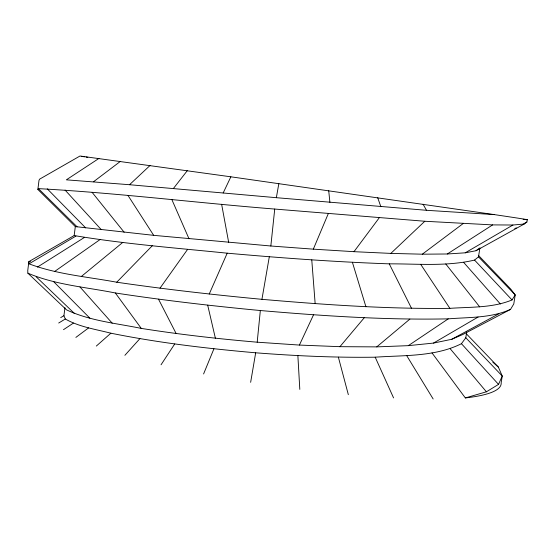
<?xml version="1.0" encoding="UTF-8"?>
<svg xmlns="http://www.w3.org/2000/svg" width="555" height="555" viewBox="0 0 555 555"><rect width="100%" height="100%" fill="white"/><g stroke="black" fill="none" stroke-linecap="round" stroke-linejoin="round"><path stroke-width="0.83" d="M479.915 247.814L478.493 256.861L474.553 260.08C446.671 266.629 417.631 263.75 389.263 263.847C335.144 261.967 281.135 257.95 227.203 253.184C176.15 247.981 124.785 244.04 74.169 235.563L28.867 261.62L27.75 270.59L27.868 273.164L66.482 309.836C89.848 320.894 116.203 323.26 141.261 328.394C179.709 334.498 218.406 338.862 257.187 342.192L260.344 310.529C322.816 315.913 385.503 320.166 448.246 318.861C469.086 317.155 491.057 318.175 510.524 309.385L513.77 303.987L515.22 294.927L510.801 289.148L478.479 255.432M523.157 219.28A245.199 0.819 8.1 0 0 494.234 214.591L230.873 176.809L79.989 156.01L39.592 179.168L39.003 180.382L37.872 189.456L75.314 226.6L153.679 235.341L270.84 246.004L274.732 209.055L424.811 221.258L492.611 224.9L512.938 225.018L524.17 224.033L526.882 222.028L527.25 219.738M466.693 332.063L465.798 337.752L461.448 343.705C434.919 356.914 404.019 355.158 375.201 357.191C335.31 357.753 295.44 355.887 255.682 352.793C207.147 348.547 158.668 342.844 110.882 333.194C95.509 329.254 79.282 326.95 65.31 319L63.929 315.719L64.956 307.664M74.169 235.563L75.314 226.6M250.645 382.333L255.682 352.793M30.456 261.377L28.867 261.62L29.033 263.826C57.061 274.427 87.454 276.765 116.737 282.217C164.967 289.266 213.404 294.754 261.932 299.325L269.314 256.757M98.929 158.439L66.357 179.834L129.537 184.718L276.348 197.691L278.846 183.601M203.588 373.959L213.925 348.804M270.84 246.004L313.325 249.153L328.262 213.71M209.228 294.039L227.203 253.184M431.998 352.911L465.34 397.935L486.416 391.802L498.536 384.379L502.24 376.033L498.362 367.084L466.2 333.659M257.187 342.192L299.409 345.071L313.526 314.824M223.179 192.953L230.873 176.809M261.932 299.325C324.425 304.723 387.113 309.107 449.883 308.351C470.654 306.873 492.424 308.08 512.029 299.95L515.22 294.927L478.493 256.861M37.872 189.456L38.413 188.631C117.355 192.967 195.929 202.769 274.732 209.055M161.04 364.781L174.714 343.975M159.993 288.191L187.576 249.417M313.325 249.153L353.979 251.679L379.183 217.879M173.389 188.527L187.285 170.676M299.409 345.071L339.924 346.681L364.26 317.751M124.882 355.318L139.895 338.654M116.737 282.217L152.292 245.74M353.979 251.679L390.831 253.399L424.811 221.258M129.537 184.718L150.044 165.473M96.32 346.063L110.882 333.194M339.924 346.681L376.755 346.882L409.861 319.118M81.301 276.501L122.801 242.389M93.49 181.769L120.4 161.373M390.831 253.399L422.306 254.19L463.05 223.637M75.875 337.412L88.578 327.922M422.306 254.19L447.295 253.989L465.236 252.816L476.017 250.728L479.263 248.3M54.758 271.381L100.039 239.573M376.755 346.882L408.32 345.654L448.246 318.861M63.499 329.67L73.406 323.114M447.295 253.989L492.611 224.9M37.428 267.101L84.416 237.443M58.698 323.024L65.31 319M29.033 263.826L75.917 236.09M408.32 345.654L433.517 343.08L478.084 317.044M60.717 317.585L63.929 315.719M465.236 252.816L512.938 225.018M476.017 250.728L524.17 224.033M514.762 228.681L516.275 227.848M523.851 223.693L526.882 222.028M433.517 343.08L451.749 339.285L498.82 313.811M510.524 309.385L462.898 334.464L451.749 339.285M494.234 214.591L426.483 210.296L276.348 197.691M27.868 273.164C55.493 284.916 86.122 287.15 115.329 292.964C163.468 300.331 211.857 305.93 260.344 310.529M81.287 156.323L84.54 156.836M86.171 157.093L87.801 157.356M492.812 362.179L498.362 367.084M36.207 276.827L74.62 313.651M38.413 188.631L77.103 226.822M53.481 281.482L89.848 318.161M47.244 188.818L85.643 227.862M465.798 337.752L502.24 376.033L501.165 382.749A242.313 37.046 8.1 0 1 465.34 397.935M474.553 260.08L512.029 299.95M65.06 190.067L101.315 229.687M461.448 343.705L498.536 384.379M79.962 286.949L112.193 323.163M463.73 262.48L500.381 304.001M450.265 348.824L486.416 391.802M92.13 192.363L124.14 232.226M445.755 263.944L479.693 306.866M115.329 292.964L141.261 328.394M420.739 264.409L449.883 308.351M128.101 195.617L153.679 235.341M406.78 355.748L433.157 398.989M423.09 204.24L426.483 210.296M158.515 299.18L176.136 333.534M389.263 263.847L411.512 308.316M375.201 357.191L393.571 397.914M171.897 199.668L189.019 238.83M377.705 197.705L380.855 206.696M352.404 262.3L365.912 306.728M338.37 357.156L348.339 394.674M207.695 305.181L215.389 338.245M221.625 204.254L228.695 242.479M328.713 190.698L329.913 202.388M311.764 259.879L315.157 303.661M297.875 355.651L299.804 389.381"/></g></svg>
